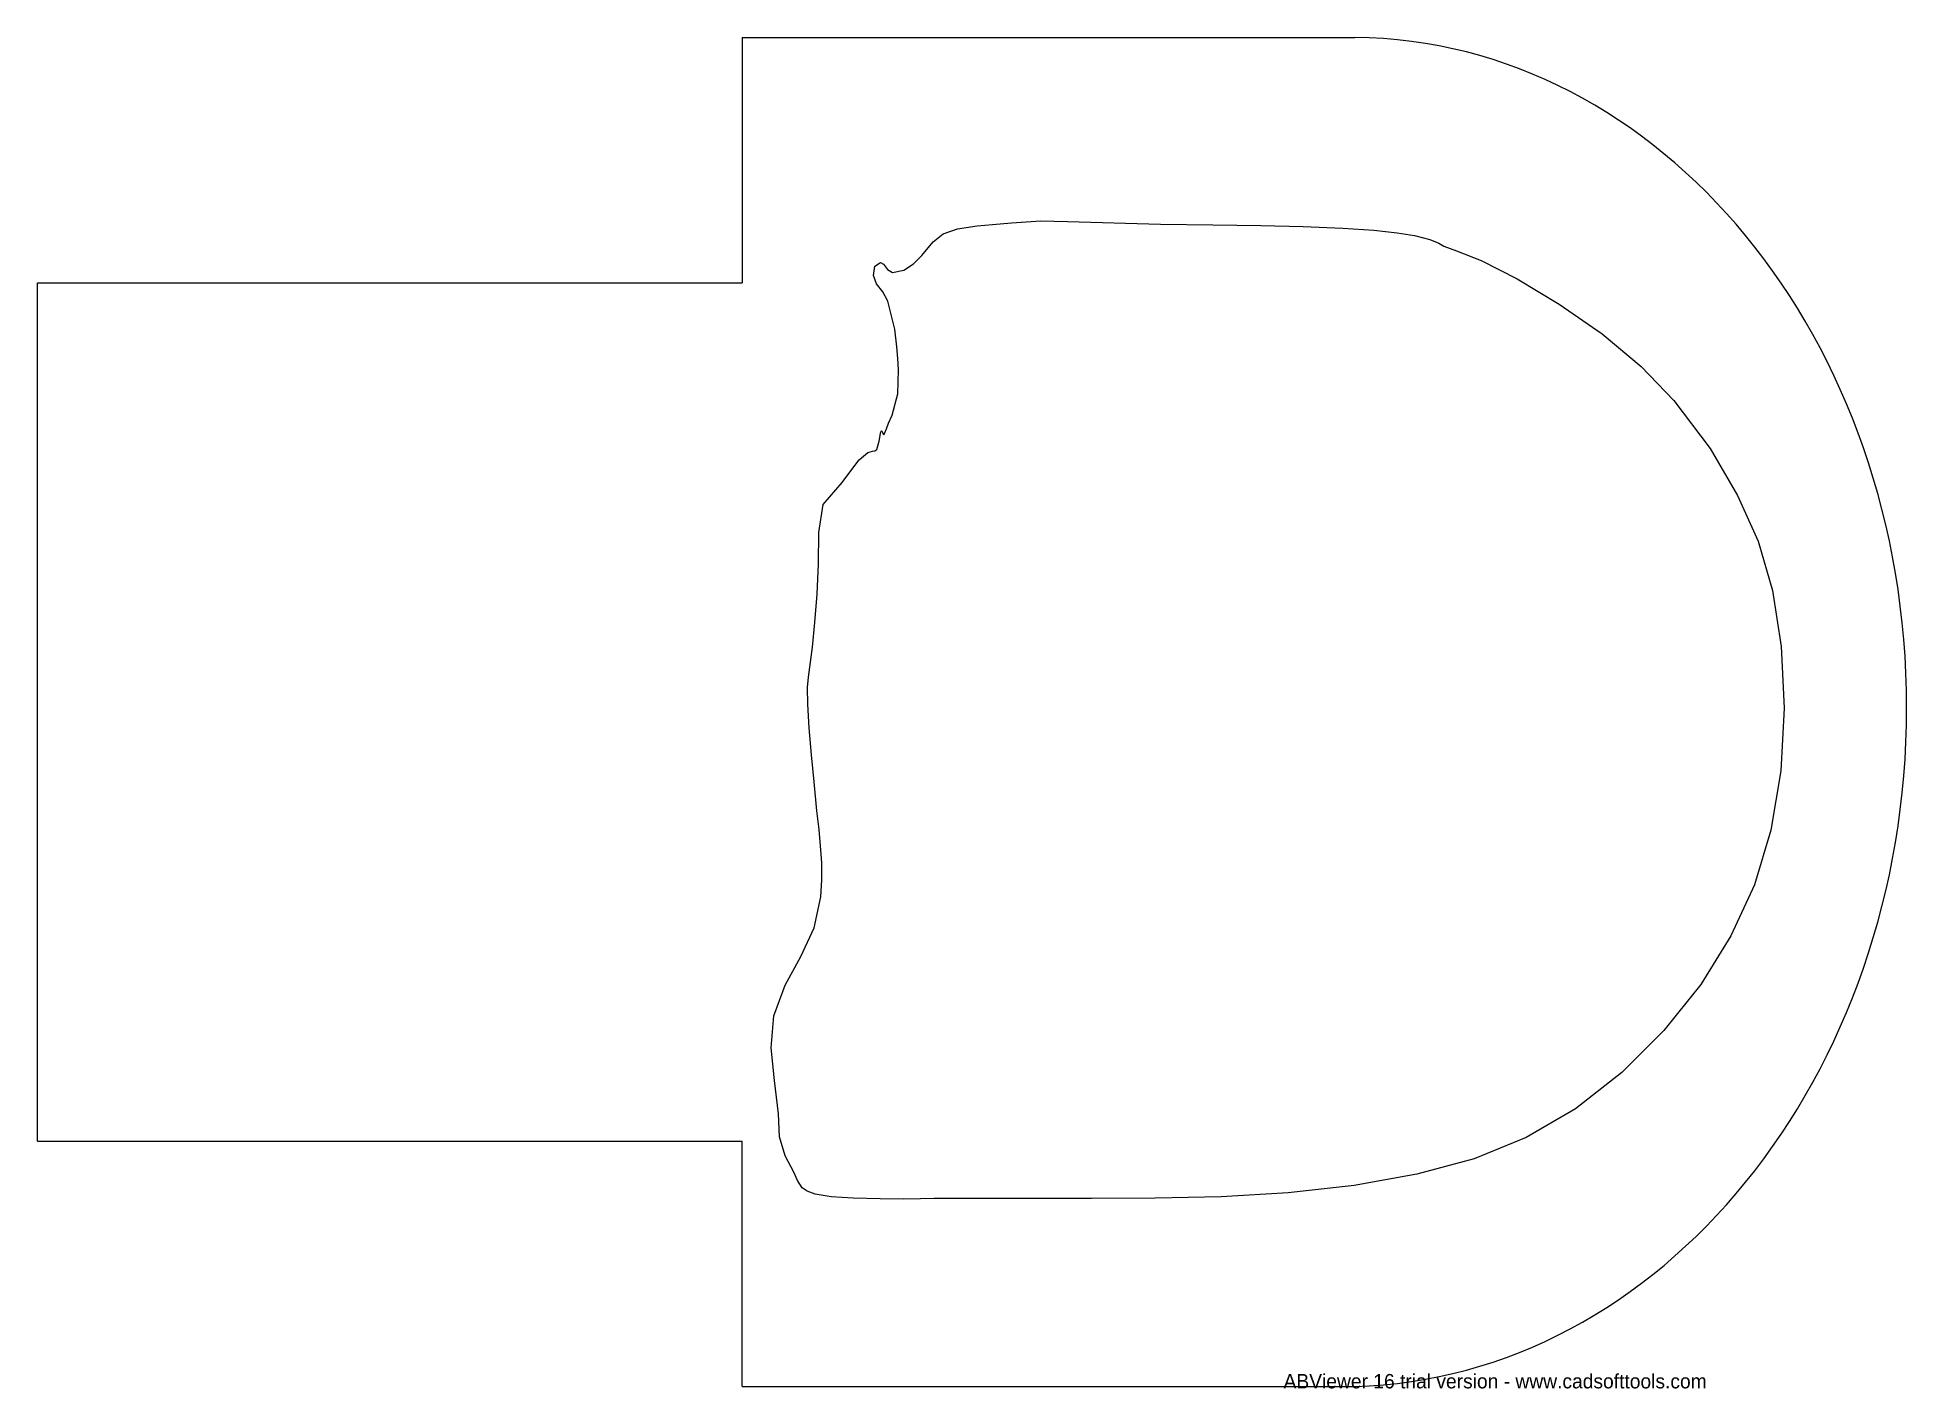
# Model space of a CAD drawing. Header units: millimetres. Extents: x -211 to 400, y -221 to 220.
import ezdxf

# ---------------------------------------------------------------- set-up
doc = ezdxf.new("R2010")
doc.units = ezdxf.units.MM
doc.layers.get('0').update_dxf_attribs({"linetype": 'CONTINUOUS'})

# ---------------------------------------------------------------- blocks, each defined once
blk = doc.blocks.new('ABViewer')
at = {"color": 1, "insert": (0, 0), "char_height": 0.05, "attachment_point": 1}
blk.add_mtext('ABViewer 16 trial version - www.cadsofttools.com', dxfattribs=at)

msp = doc.modelspace()

# ---------------------------------------------------------------- linework, layer by layer
at = {"color": 7, "linetype": 'CONTINUOUS'}
for p, q in [((19.49, 220), (219.49, 220)), ((19.49, 220), (19.49, 140)), ((-210.51, -140), (-210.51, 140)), ((-210.51, 140), (19.49, 140)), ((-210.51, -140), (19.49, -140)), ((19.49, -220), (19.49, -140)), ((19.49, -220), (219.49, -220))]:
    msp.add_line(p, q, dxfattribs=at)
at = {"color": 7, "linetype": 'CONTINUOUS', "flags": 128}
msp.add_lwpolyline([(202.61, 158.33), (215.5, 157.81), (225.62, 157.12), (233.32, 156.29), (238.97, 155.38), (243.96, 154.12), (246.85, 152.91), (248.5, 151.88), (252.6, 150.36), (260.73, 147.22), (272.46, 141.22), (286.14, 133.01), (300.17, 123.26), (312.92, 112.62), (323.58, 101.57), (335.42, 85.91), (344.38, 70.61), (351.09, 55.65), (355.77, 39.65), (358.6, 21.32), (359.55, 1.2), (358.48, -19.21), (355.26, -38.53), (349.84, -56.38), (342.19, -73.07), (332.32, -88.9), (320.32, -103.91), (306.56, -117.61), (291.46, -129.44), (275.4, -138.84), (258.36, -145.75), (239.72, -150.79), (219.26, -154.45), (197.71, -156.86), (175.87, -158.13), (154.31, -158.6), (133.56, -158.71), (114.2, -158.7), (96.85, -158.68), (82.15, -158.76), (77.67, -158.83), (72.31, -158.89), (64.58, -158.86), (55.74, -158.62), (48.6, -158.13), (43.38, -157.28), (40.73, -156.35), (39.04, -155.19), (37.51, -152.89), (36.32, -150.11), (33.49, -144.75), (31.67, -138.54), (31.36, -131.1), (30.09, -120.22), (28.93, -109.56), (29.79, -99.13), (33.59, -89.09), (38.62, -79.76), (42.98, -70.47), (45.2, -60.28), (45.54, -54.77), (45.47, -49.21), (45.12, -43.71), (44.59, -38.37), (43.9, -32.22), (42.95, -22.81), (42.14, -13.99), (41.42, -5.16), (40.95, 2.54), (40.84, 7.97), (41.12, 11.29), (41.59, 14.62), (42.41, 21.12), (43.26, 29.16), (43.99, 38.35), (44.47, 48.27), (44.54, 58.51), (45.92, 67.7), (52.11, 74.85), (54.94, 78.68), (57.71, 82.23), (60.57, 84.59), (62.07, 85.04), (62.83, 85.11), (63.5, 85.59), (64.24, 88.35), (64.62, 90.85), (64.76, 91.38), (64.88, 91.6), (65.03, 91.63), (65.15, 91.48), (65.5, 90.63), (65.61, 90.46), (65.71, 90.41), (65.81, 90.46), (65.9, 90.57), (66.63, 92.38), (67.29, 94.18), (68.47, 96.76), (70.29, 103.71), (70.52, 111.57), (70.31, 115.29), (69.98, 119.06), (69.32, 124.87), (67, 133.94), (65.38, 137.03), (63.33, 139.62), (62.34, 142.33), (62.82, 145.35), (64.6, 146.6), (65.67, 146.03), (66.9, 144.34), (68.59, 143.31), (72.22, 144.04), (75.46, 146.16), (78.1, 148.82), (81.82, 153.29), (85.08, 155.97), (89.78, 157.58), (96.15, 158.56), (101.19, 158.96), (107.45, 159.48), (116.99, 160.22), (125.69, 160), (156, 159.12), (173.08, 158.85), (188.8, 158.62), (202.61, 158.33)], dxfattribs=at)
at = {"color": 7, "linetype": 'CONTINUOUS'}
msp.add_ellipse((216.73, -0.02), major_axis=(3.75, 220.01), ratio=0.830734, start_param=3.177267, end_param=6.288576, dxfattribs=at)

# ---------------------------------------------------------------- block references
at = {"xscale": 93.8520819583348, "yscale": 93.8520819583348}
msp.add_blockref('ABViewer', (196.19, -215.95), dxfattribs=at)

doc.saveas('drawing.dxf')
